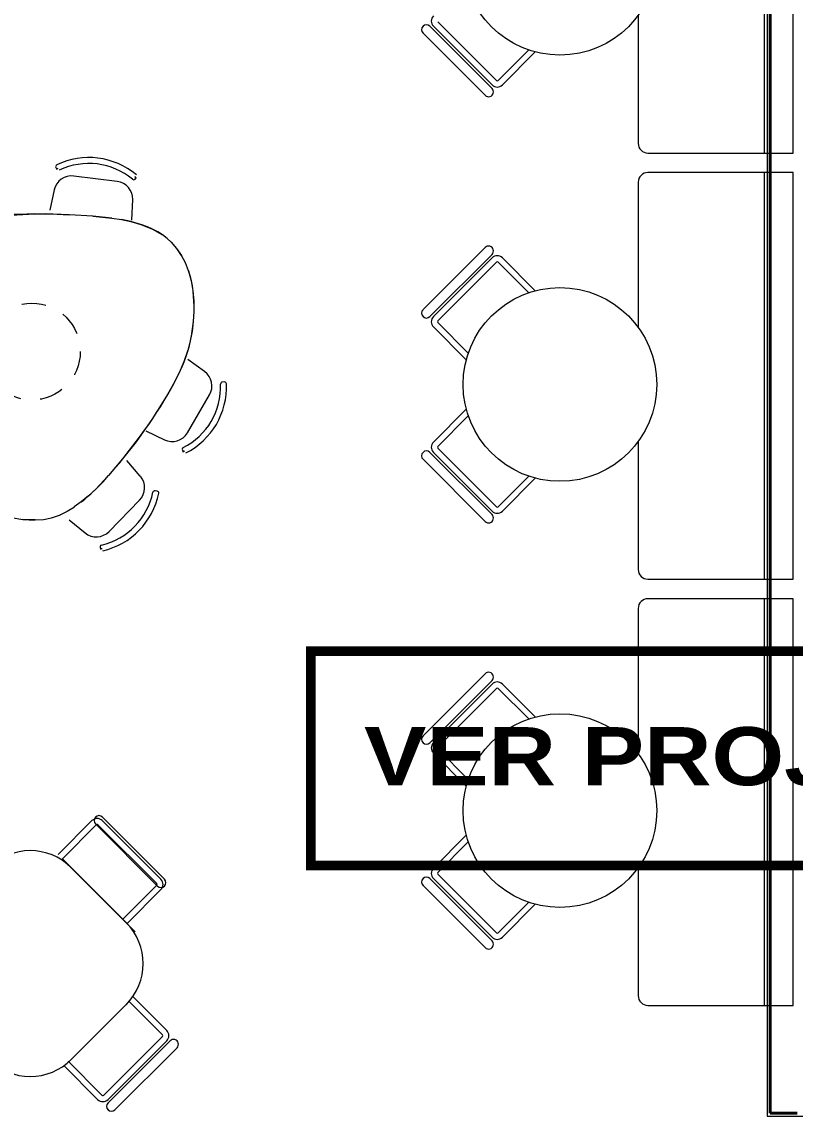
# Model space of a CAD drawing. Extents: x -14.2 to 52.3, y 3.7 to 90.9.
# Drawn here: x 24.35 to 28.34, y 15.34 to 20.99 of the extents above; entities that cross this region are included whole.
import ezdxf

# ---------------------------------------------------------------- set-up
doc = ezdxf.new("R2010")
doc.units = 0
doc.linetypes.add('limpo_PINI-PSG-PE-0102-LAZ-R00$0$CENTER', pattern=[2, 1.25, -0.25, 0.25, -0.25])
doc.linetypes.add('limpo_PINI-PSG-PE-0102-LAZ-R00$0$IMPORT-HIDDEN2 _2_', pattern=[187.5, 125, -62.5])
for name, color, linetype, lineweight in [('limpo_PINI-PSG-PE-0102-LAZ-R00$0$- LAYOUT', 135, 'Continuous', 5), ('limpo_PINI-PSG-PE-0102-LAZ-R00$0$A-WALL', 1, 'Continuous', 5), ('limpo_PINI-PSG-PE-0102-LAZ-R00$0$A-WALL-FNSH', 1, 'Continuous', 40), ('limpo_PINI-PSG-PE-0102-LAZ-R00$0$ARQ_MOBILIÁRIO', 135, 'Continuous', 5), ('limpo_PINI-PSG-PE-0102-LAZ-R00$0$LAYOUT_AMB_LAZ_dwg', 8, 'Continuous', 5)]:
    doc.layers.add(name, color=color, linetype=linetype, lineweight=lineweight)
doc.layers.add('limpo_PINI-PSG-PE-0102-LAZ-R00$0$XR_ARQT', color=7, linetype='Continuous')
doc.layers.add('XR_ARQT', color=7, linetype='Continuous')
doc.styles.add('limpo_PINI-PSG-PE-0102-LAZ-R00$0$ARN_3', font='arialbd.ttf', dxfattribs={"width": 1.25, "height": 0.3})

# ---------------------------------------------------------------- blocks, each defined once
blk = doc.blocks.new('limpo_PINI-PSG-PE-0102-LAZ-R00$0$VER-ARQ')
at = {"color": 12, "linetype": 'limpo_PINI-PSG-PE-0102-LAZ-R00$0$CENTER', "const_width": 0.05}
blk.add_lwpolyline([(-4.1569, 1.1055), (4.1569, 1.1055), (4.1569, 0), (-4.1569, 0)], close=True, dxfattribs=at)
at = {"color": 12, "style": 'limpo_PINI-PSG-PE-0102-LAZ-R00$0$ARN_3', "width": 1.15}
blk.add_text('VER PROJETO DE ARQUITETURA', height=0.3, dxfattribs=at).set_placement((-3.8821, 0.4138))
blk = doc.blocks.new('limpo_PINI-PSG-PE-0102-LAZ-R00$0$LAYOUT_AMB_LAZ_dwg-2867451-5PPE_008_LAZER__P_A_0_09_')
at = {"layer": 'limpo_PINI-PSG-PE-0102-LAZ-R00$0$- LAYOUT', "color": 9}
for p, q in [((33057.2, 14461.8), (33062.5, 14451.6)), ((33373.8, 14390), (33149.5, 14417.7)), ((33466.4, 14401.8), (33474, 14410.4)), ((33048.8, 14345.9), (33026.7, 14241.9)), ((33450.2, 14189.7), (33454, 14295.9)), ((32947.8, 14221.7), (33001.9, 14221.7)), ((33825.1, 13408.3), (33738.5, 13469.9)), ((33928.1, 13354.6), (33916.6, 13353.8)), ((33736.5, 13092.5), (33851, 13287.4)), ((33522.3, 13102), (33618.3, 13056.3)), ((33710.5, 13002.9), (33715.4, 12992.5)), ((33493.5, 12868), (33424.1, 12948.5)), ((33580.7, 12791.2), (33569.4, 12793.2)), ((33332, 12582.5), (33489.8, 12744.4)), ((33126.3, 12642.9), (33208.6, 12575.6)), ((33285.4, 12501.7), (33287.6, 12490.4))]:
    blk.add_line(p, q, dxfattribs=at)
at = {"layer": 'limpo_PINI-PSG-PE-0102-LAZ-R00$0$- LAYOUT', "color": 9, "flags": 128}
for points in [[(32640.4, 14205.2), (32947.8, 14221.7), (32867.1, 14219.8), (32826, 14218.4), (32785, 14216.5), (32749.2, 14214.3), (32713.4, 14211.6), (32640.4, 14205.2), (32565, 14195.3), (32489.8, 14181.5)], [(33248.6, 14210.2), (33125.4, 14218.1), (33001.9, 14221.7), (33064.9, 14220), (33125.4, 14218.1)], [(33346.7, 14200.7), (33248.6, 14210.2), (33298.8, 14205.6), (33346.7, 14200.7), (33395.6, 14193.3)], [(33653.2, 14076.4), (33631.5, 14095.8), (33608.1, 14113.3), (33583.3, 14128.9), (33556.3, 14143.3), (33607.3, 14113.8)], [(33652.3, 14076.8), (33681, 14044.3), (33705.5, 14008.1), (33725.8, 13969.2)], [(32826.9, 12655), (32886.4, 12645.4)], [(33189.5, 12735.7), (33207.2, 12749.9), (33226.2, 12766.5), (33239.8, 12778.5), (33271, 12808.6), (33300.9, 12839.8), (33330, 12871.8), (33348.6, 12893), (33367, 12914.4), (33385.1, 12936), (33403.1, 12957.8), (33420.8, 12979.8), (33438.3, 13001.9), (33455.5, 13024.2), (33472.6, 13046.7), (33494.4, 13076), (33515.8, 13105.6), (33536.8, 13135.5), (33557.4, 13165.6), (33577.6, 13196.1), (33597.3, 13226.9), (33616.5, 13258.1), (33635.2, 13289.6), (33650.9, 13317), (33666.1, 13344.7), (33680.7, 13372.7), (33694.5, 13401.1), (33707.5, 13429.8), (33719.4, 13458.9), (33730.3, 13488.3), (33739.9, 13518.2), (33746.6, 13542.4), (33752.5, 13567), (33757.5, 13591.7), (33761.7, 13616.6), (33765.1, 13641.6), (33767.8, 13666.8), (33769.6, 13692.1), (33770.7, 13717.4), (33771, 13744.1), (33770.4, 13770.9), (33768.8, 13797.5), (33766.1, 13824.1), (33762.3, 13850.4), (33757.1, 13876.6), (33750.7, 13902.5), (33742.7, 13928.1), (33726.6, 13968.9), (33706.3, 14007.8), (33681.8, 14043.9)], [(33742, 13928.4), (33756.4, 13876.9), (33765.4, 13824.3), (33769.7, 13771), (33770, 13717.5), (33767, 13666.9), (33761, 13616.6), (33751.7, 13567), (33739.1, 13518.2), (33718.6, 13458.8), (33693.7, 13401), (33665.3, 13344.5), (33634.4, 13289.4), (33556.5, 13165.3), (33471.6, 13046.3), (33402, 12957.3), (33328.9, 12871.3), (33261.9, 12800.1), (33226.2, 12766.5), (33188.3, 12735), (33152.5, 12709.1)], [(32950.3, 12642.3), (32886.4, 12645.4), (32919.8, 12643.5), (32950.3, 12642.3), (32992.7, 12645.3), (33034.1, 12653.3), (33075.3, 12667.2), (33114.8, 12686.1), (33116.1, 12686.8), (33153.8, 12709.8)]]:
    blk.add_lwpolyline(points, dxfattribs=at)
for points in [[(33421, 14188), (33395.6, 14193.3), (33444.4, 14183)], [(33530.2, 14155), (33501.4, 14166.1), (33444.4, 14183), (33474, 14174.7), (33501.4, 14166.1), (33556.3, 14143.3)]]:
    blk.add_lwpolyline(points, close=True, dxfattribs=at)
at = {"layer": 'limpo_PINI-PSG-PE-0102-LAZ-R00$0$- LAYOUT', "color": 9, "linetype": 'limpo_PINI-PSG-PE-0102-LAZ-R00$0$IMPORT-HIDDEN2 _2_'}
blk.add_circle((32933.6, 13511.5), 250, dxfattribs=at)
at = {"layer": 'limpo_PINI-PSG-PE-0102-LAZ-R00$0$- LAYOUT', "color": 9}
for centre, radius, start, end in [((33065.7, 14466.1), 9.5, 115.8891, 295.0733), ((33228.1, 14131.5), 381.5, 50.0557, 115.8891), ((33228.1, 14131.5), 351, 50.1024, 115.8424), ((33138.3, 14326.9), 91.5, 82.9724, 168.0027), ((33459.3, 14408), 9.5, 230.1024, 49.6648), ((33362.6, 14299.2), 91.5, 357.9422, 82.9724), ((33772.1, 13333.7), 91.5, 329.5639, 54.5942), ((33557.1, 13329), 351, 296.6939, 2.4339), ((33557.1, 13329), 381.5, 296.6472, 2.4806), ((33917.3, 13344.3), 9.5, 93.9443, 182.4339), ((33928.7, 13345.1), 9.5, 2.4806, 93.9443), ((33657.6, 13138.9), 91.5, 244.5337, 329.5639), ((33719.1, 13006.9), 9.5, 116.6939, 297.9381), ((33424.3, 12808.2), 91.5, 315.7397, 40.7699), ((33214.4, 12855), 351, 282.8697, 348.6097), ((33214.4, 12855), 381.5, 282.823, 348.6564), ((33567.8, 12783.8), 9.5, 80.12, 168.6097), ((33579.1, 12781.8), 9.5, 348.6564, 80.12), ((33266.5, 12646.4), 91.5, 230.7094, 315.7397), ((33294.7, 12503.6), 9.5, 102.8697, 283.6141)]:
    blk.add_arc(centre, radius, start, end, dxfattribs=at)
at = {"layer": 'limpo_PINI-PSG-PE-0102-LAZ-R00$0$ARQ_MOBILIÁRIO', "color": 9}
for p, q in [((36714.3, 16635.8), (36714.3, 14536.4)), ((35029, 15213.3), (35331.9, 14910.4)), ((36064.3, 15247.1), (36064.3, 14586.4)), ((34953.3, 15155.4), (35274, 14834.6)), ((35309.7, 14870.3), (34988.9, 15191)), ((35006.7, 15191), (35309.7, 14888.1)), ((35340.9, 14910.4), (35498.8, 15068.3)), ((36714.3, 14435.8), (36714.3, 12336.4)), ((36064.3, 14385.8), (36064.3, 13636)), ((35274, 14048.5), (34953.3, 13727.8)), ((34988.9, 13692.1), (35309.7, 14012.9)), ((35309.7, 13995), (35006.7, 13692.1)), ((35331.9, 13972.8), (35029, 13669.8)), ((35498.8, 13814.8), (35340.9, 13972.8)), ((35533.1, 13825.1), (35363.1, 13995)), ((35029, 13660.9), (35187, 13503)), ((35176.7, 13214.4), (35006.7, 13044.5)), ((35187, 13180.2), (35029, 13022.2)), ((35029, 13013.3), (35331.9, 12710.4)), ((36064.3, 13047.1), (36064.3, 12386.4)), ((34953.3, 12955.4), (35274, 12634.6)), ((35309.7, 12670.3), (34988.9, 12991)), ((35006.7, 12991), (35309.7, 12688.1)), ((35340.9, 12710.4), (35498.8, 12868.3)), ((36714.3, 12235.8), (36714.3, 10136.4)), ((36064.3, 12185.8), (36064.3, 11436)), ((35274, 11848.5), (34953.3, 11527.8)), ((34988.9, 11492.1), (35309.7, 11812.9)), ((35309.7, 11795), (35006.7, 11492.1)), ((35331.9, 11772.8), (35029, 11469.8)), ((35498.8, 11614.8), (35340.9, 11772.8)), ((35533.1, 11625.1), (35363.1, 11795)), ((35029, 11460.9), (35187, 11303)), ((33068.9, 10915.4), (33243.8, 11090.3)), ((33582.6, 10752), (33261.9, 11072.7)), ((33297.2, 11090.3), (33600.1, 10787.3)), ((33297.5, 11108.4), (33618.2, 10787.6)), ((33091.1, 10893.1), (33266, 11068)), ((33274.9, 11068), (33577.9, 10765.1)), ((35176.7, 11014.4), (35006.7, 10844.5)), ((35187, 10980.2), (35029, 10822.2)), ((33420, 10564.3), (33089.6, 10894.6)), ((33137.1, 10847.1), (33467.5, 10516.7)), ((36064.3, 10847.1), (36064.3, 10186.4)), ((35309.7, 10470.3), (34988.9, 10791)), ((35006.7, 10791), (35309.7, 10488.1)), ((35029, 10813.3), (35331.9, 10510.4)), ((33577.9, 10756.1), (33403, 10581.3)), ((34953.3, 10755.4), (35274, 10434.6)), ((35340.9, 10510.4), (35498.8, 10668.3)), ((33137.1, 9857.1), (33420, 10140)), ((33607.3, 9984.5), (33432.4, 10159.3)), ((33304.4, 9672.6), (33607.3, 9975.5)), ((33326.7, 9650.3), (33629.6, 9953.3)), ((33647.4, 9953.3), (33326.7, 9632.5)), ((33362.3, 9596.9), (33683, 9917.6)), ((33120.6, 9847.5), (33295.5, 9672.6)), ((33098.3, 9825.2), (33273.2, 9650.3))]:
    blk.add_line(p, q, dxfattribs=at)
at = {"layer": 'limpo_PINI-PSG-PE-0102-LAZ-R00$0$ARQ_MOBILIÁRIO', "color": 9, "flags": 128}
for points in [[(36114.3, 14536.4), (36864.3, 14536.4), (36864.3, 16635.8), (36114.3, 16635.8)], [(35533, 15058), (35363.1, 14888.1), (35533, 15058)], [(36114.3, 12336.4), (36864.3, 12336.4), (36864.3, 14435.8), (36114.3, 14435.8)], [(35176.7, 13468.7), (35006.7, 13638.7), (35176.7, 13468.7)], [(35533, 12858), (35363.1, 12688.1), (35533, 12858)], [(36114.3, 10136.4), (36864.3, 10136.4), (36864.3, 12235.8), (36114.3, 12235.8)], [(35176.7, 11268.7), (35006.7, 11438.7), (35176.7, 11268.7)], [(33425.3, 10559), (33600.1, 10733.9), (33425.3, 10559)], [(35533, 10658), (35363.1, 10488.1), (35533, 10658)], [(33454.7, 10181.6), (33629.6, 10006.7), (33454.7, 10181.6)]]:
    blk.add_lwpolyline(points, dxfattribs=at)
at = {"layer": 'limpo_PINI-PSG-PE-0102-LAZ-R00$0$ARQ_MOBILIÁRIO', "color": 9}
for centre in [(35660.2, 15541.6), (35660.2, 13341.6), (35660.2, 11141.6)]:
    blk.add_circle(centre, 500, dxfattribs=at)
for centre, radius, start, end in [((34971.1, 15173.2), 25.2, 45.0008, 225.0008), ((35033.5, 15217.7), 37.8, 135.0009, 225.0009), ((35291.9, 14852.5), 25.2, 225.0008, 45.0008), ((35336.4, 14914.8), 37.8, 225.0009, 315.0009), ((35336.4, 14914.8), 6.3, 225.0009, 315.0009), ((36114.3, 14586.4), 50, 180, 270), ((36114.3, 14385.8), 50, 90, 180), ((35291.8, 14030.7), 25.2, 315.0008, 135.0008), ((35336.4, 13968.3), 37.8, 45.0009, 135.0009), ((35336.4, 13968.3), 6.3, 45.0008, 135.0008), ((34971.1, 13709.9), 25.2, 135.0008, 315.0008), ((35033.5, 13665.4), 37.8, 135.0009, 225.0009), ((35033.5, 13665.4), 6.3, 135.0009, 225.0009), ((34971.1, 12973.2), 25.2, 45.0008, 225.0008), ((35033.5, 13017.7), 37.8, 135.0009, 225.0009), ((35033.5, 13017.7), 6.3, 135.0008, 225.0008), ((35336.4, 12714.8), 6.3, 225.0009, 315.0009), ((35291.9, 12652.5), 25.2, 225.0008, 45.0008), ((35336.4, 12714.8), 37.8, 225.0009, 315.0009), ((36114.3, 12386.4), 50, 180, 270), ((36114.3, 12185.8), 50, 90, 180), ((35291.8, 11830.7), 25.2, 315.0008, 135.0008), ((35336.4, 11768.3), 37.8, 45.0009, 135.0009), ((35336.4, 11768.3), 6.3, 45.0008, 135.0008), ((34971.1, 11509.9), 25.2, 135.0008, 315.0008), ((35033.5, 11465.4), 37.8, 135.0009, 225.0009), ((35033.5, 11465.4), 6.3, 135.0009, 225.0009), ((33270.5, 11063.5), 37.8, 44.9992, 134.9992), ((33279.7, 11090.5), 25.2, 44.9991, 224.9991), ((33270.5, 11063.5), 6.3, 44.9992, 134.9992), ((32925, 10635), 300, 45, 135), ((34971.1, 10773.2), 25.2, 45.0008, 225.0008), ((35033.5, 10817.7), 37.8, 135.0009, 225.0009), ((35033.5, 10817.7), 6.3, 135.0008, 225.0008), ((33573.4, 10760.6), 6.3, 314.9992, 44.9992), ((33600.4, 10769.8), 25.2, 224.9992, 44.9992), ((33573.4, 10760.6), 37.8, 314.9991, 44.9991), ((33207.9, 10352.1), 300, 315, 45), ((35336.4, 10514.8), 6.3, 225.0009, 315.0009), ((35291.9, 10452.5), 25.2, 225.0008, 45.0008), ((35336.4, 10514.8), 37.8, 225.0009, 315.0009), ((36114.3, 10186.4), 50, 180, 270), ((33602.8, 9980), 37.8, 315.0009, 45.0009), ((33602.8, 9980), 6.3, 315.0009, 45.0009), ((33665.2, 9935.4), 25.2, 315.0008, 135.0008), ((32925, 10069.3), 300, 224.9964, 315.0064), ((33299.9, 9677.1), 6.3, 225.0008, 315.0008), ((33299.9, 9677.1), 37.8, 225.0008, 315.0008), ((33344.5, 9614.7), 25.2, 135.0009, 315.0009)]:
    blk.add_arc(centre, radius, start, end, dxfattribs=at)
blk = doc.blocks.new('limpo_PINI-PSG-PE-0102-LAZ-R00$0$A$C745163c0')
at = {"layer": 'limpo_PINI-PSG-PE-0102-LAZ-R00$0$A-WALL', "color": 170, "lineweight": 40}
for p, q in [((14130, 4550), (14130, -6250)), ((14130, -6250), (14270, -6250))]:
    blk.add_line(p, q, dxfattribs=at)
at = {"layer": 'limpo_PINI-PSG-PE-0102-LAZ-R00$0$A-WALL-FNSH', "lineweight": 5}
for p, q in [((14115, 4535), (14115, -6265)), ((14115, -6265), (14500, -6265))]:
    blk.add_line(p, q, dxfattribs=at)
at = {"layer": 'limpo_PINI-PSG-PE-0102-LAZ-R00$0$LAYOUT_AMB_LAZ_dwg', "color": 9}
blk.add_blockref('limpo_PINI-PSG-PE-0102-LAZ-R00$0$LAYOUT_AMB_LAZ_dwg-2867451-5PPE_008_LAZER__P_A_0_09_', (-22615.1, -15829.6), dxfattribs=at)
blk = doc.blocks.new('limpo_PINI-PSG-PE-0102-LAZ-R00')
at = {"layer": 'limpo_PINI-PSG-PE-0102-LAZ-R00$0$XR_ARQT', "xscale": 0.001000000000038553, "yscale": 0.001000000000038553, "zscale": 0.001000000000038553}
blk.add_blockref('limpo_PINI-PSG-PE-0102-LAZ-R00$0$A$C745163c0', (14.124, 21.592), dxfattribs=at)
blk.add_blockref('limpo_PINI-PSG-PE-0102-LAZ-R00$0$VER-ARQ', (30.0399, 16.6213))

msp = doc.modelspace()

# ---------------------------------------------------------------- block references
at = {"layer": 'XR_ARQT'}
msp.add_blockref('limpo_PINI-PSG-PE-0102-LAZ-R00', (-0.0418, 0.017), dxfattribs=at)

doc.saveas('drawing.dxf')
